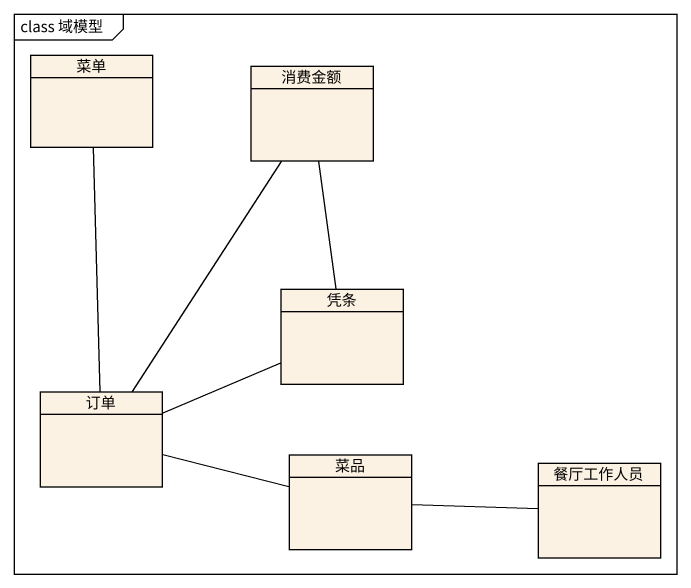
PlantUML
@startuml
mainframe class 域模型
hide circle
hide empty members
class 菜单
class 消费金额
class 凭条
class 订单
class 菜品
class 餐厅工作人员
菜单 -- 订单
消费金额 -- 凭条
消费金额 -- 订单
凭条 -left- 订单
菜品 -left- 订单
菜品 -right- 餐厅工作人员
@enduml
